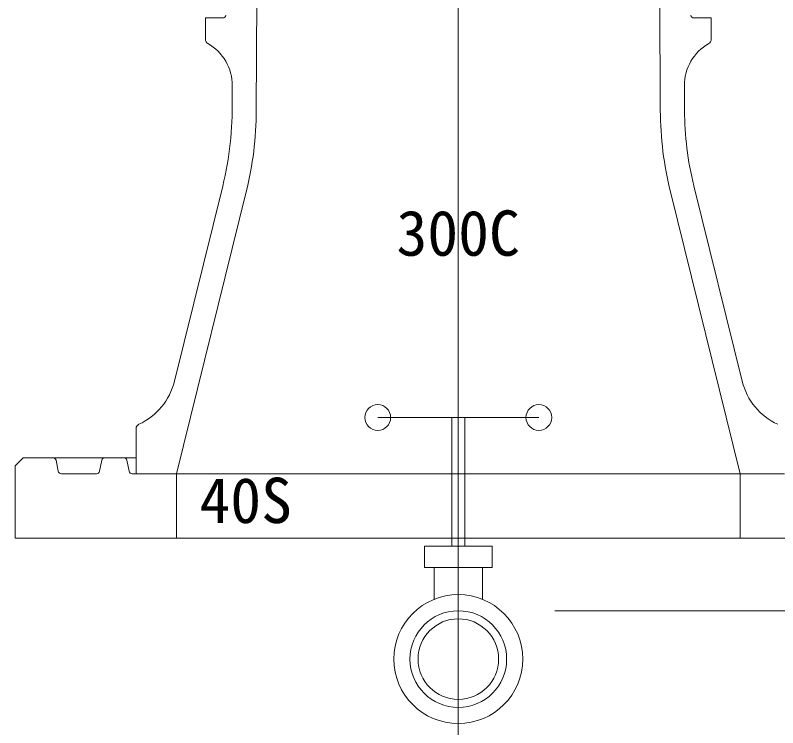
# Model space of a CAD drawing. Units: millimetres, scale not verified. Extents: x -6861 to 6861, y -3554 to 3095.
# Drawn here: x 2947.8 to 3421.1, y 1848.1 to 2290.5 of the extents above; entities that cross this region are included whole.
import ezdxf
from ezdxf.enums import TextEntityAlignment as Align

# ---------------------------------------------------------------- set-up
doc = ezdxf.new("R2010")
doc.units = ezdxf.units.MM
doc.header["$LTSCALE"] = 20
for name, color, linetype, lineweight in [('0-3_TEMP', 3, 'Continuous', 18), ('0-4_細線', 7, 'Continuous', 18), ('0-6_寸法', 1, 'Continuous', 18)]:
    doc.layers.add(name, color=color, linetype=linetype, lineweight=lineweight)
doc.layers.add('0-7_注釈', color=1, linetype='Continuous')
doc.styles.add('ＭＳ ゴシック', font='')
doc.styles.get('ＭＳ ゴシック').set_extended_font_data('MS Gothic')

msp = doc.modelspace()

# ---------------------------------------------------------------- linework, layer by layer
at = {"layer": '0-3_TEMP'}
for p, q in [((3222.8, 2320.78), (3222.8, 2020.78)), ((3222.8, 2305.78), (3222.8, 2192.78)), ((3222.8, 2270.78), (3222.8, 2070.78)), ((3222.8, 2270.78), (3222.8, 1970.78)), ((3222.8, 2242.31), (3222.8, 1659)), ((3222.8, 1661.28), (3222.8, 2124.28))]:
    msp.add_line(p, q, dxfattribs=at)
at = {"layer": '0-4_細線'}
for p, q in [((3097.43, 2231.44), (3097.8, 2305.78)), ((3348.17, 2231.44), (3347.8, 2305.78)), ((3065.8, 2288.78), (3065.8, 2275.58)), ((3065.8, 2288.78), (3076.57, 2288.78)), ((3379.8, 2288.78), (3369.02, 2288.78)), ((3379.8, 2288.78), (3379.8, 2275.58)), ((3082.5, 2246.73), (3082.43, 2231.52)), ((3363.18, 2231.48), (3363.1, 2246.74)), ((3076.57, 2184.47), (3046.56, 2063.22)), ((3399.03, 2063.22), (3368.97, 2184.66)), ((3047.8, 2005.78), (3091.13, 2180.86)), ((3397.8, 2005.78), (3354.46, 2180.86)), ((3172.8, 2040.78), (3272.8, 2040.78)), ((3218.8, 2040.78), (3218.8, 1960.78)), ((3226.8, 2040.78), (3226.8, 1960.78)), ((3022.8, 2033.81), (3022.8, 2005.78)), ((2952.8, 2015.78), (2947.8, 2010.78)), ((2952.8, 2015.78), (3015.16, 2015.78)), ((2973.12, 2014.17), (2974.48, 2007.38)), ((3000.12, 2007.38), (3001.48, 2014.17)), ((3015.16, 2015.78), (3003.44, 2015.78)), ((3015.16, 2015.78), (3022.8, 2015.78)), ((3017.12, 2014.17), (3018.48, 2007.38)), ((2947.8, 2010.78), (2947.8, 1965.78)), ((2976.44, 2005.78), (2998.16, 2005.78)), ((3222.8, 2005.78), (3020.44, 2005.78)), ((3022.8, 2005.78), (3422.8, 2005.78)), ((3047.8, 1965.78), (3047.8, 2005.78)), ((3222.8, 2005.78), (3425.16, 2005.78)), ((3397.8, 1965.78), (3397.8, 2005.78)), ((2947.8, 1965.78), (3497.8, 1965.78)), ((3201.8, 1960.78), (3243.8, 1960.78)), ((3201.8, 1947.55), (3201.8, 1960.78)), ((3243.8, 1947.55), (3243.8, 1960.78)), ((3201.8, 1947.55), (3243.8, 1947.55)), ((3207.8, 1927.86), (3207.8, 1947.55)), ((3237.8, 1927.86), (3237.8, 1947.55))]:
    msp.add_line(p, q, dxfattribs=at)
for centre, radius in [((3172.8, 2040.78), 8), ((3272.8, 2040.78), 8), ((3222.8, 1890.78), 40), ((3222.8, 1890.78), 30), ((3222.8, 1890.78), 25)]:
    msp.add_circle(centre, radius, dxfattribs=at)
for centre, radius, start, end in [((3076.57, 2290.78), 2, 270, 351.633), ((3369.02, 2290.78), 2, 188.367, 270), ((3068.8, 2275.58), 3, 180, 240.41), ((3052.5, 2246.88), 30, 359.713, 60.41), ((3393.1, 2246.89), 30, 119.608, 180.287), ((3376.8, 2275.58), 3, 299.608, 0), ((2882.43, 2232.52), 200, 346.099, 1.51), ((2882.43, 2232.52), 215, 346.099, 359.713), ((3563.17, 2232.52), 215, 180.287, 193.901), ((3563.17, 2232.48), 200, 180.287, 193.833), ((3007.73, 2072.83), 40, 294.84, 346.099), ((3437.86, 2072.83), 40, 193.901, 245.161), ((3025.8, 2033.81), 3, 114.838, 179.998), ((2971.16, 2013.78), 2, 11.309, 90), ((3003.44, 2013.78), 2, 90, 168.691), ((3015.16, 2013.78), 2, 11.309, 90), ((2976.44, 2007.78), 2, 191.309, 270), ((2998.16, 2007.78), 2, 270, 348.691), ((3020.44, 2007.78), 2, 191.309, 270)]:
    msp.add_arc(centre, radius, start, end, dxfattribs=at)
at = {"layer": '0-6_寸法'}
msp.add_line((3282.8, 1920.78), (3823.35, 1920.78), dxfattribs=at)

# ---------------------------------------------------------------- texts
at = {"layer": '0-7_注釈', "style": 'ＭＳ ゴシック'}
for s, p in [('300C', (3184.4, 2132.74)), ('40S', (3062.12, 1966.79))]:
    msp.add_text(s, height=28.15, dxfattribs=at).set_placement(p, align=Align.BOTTOM_LEFT)

doc.saveas('drawing.dxf')
